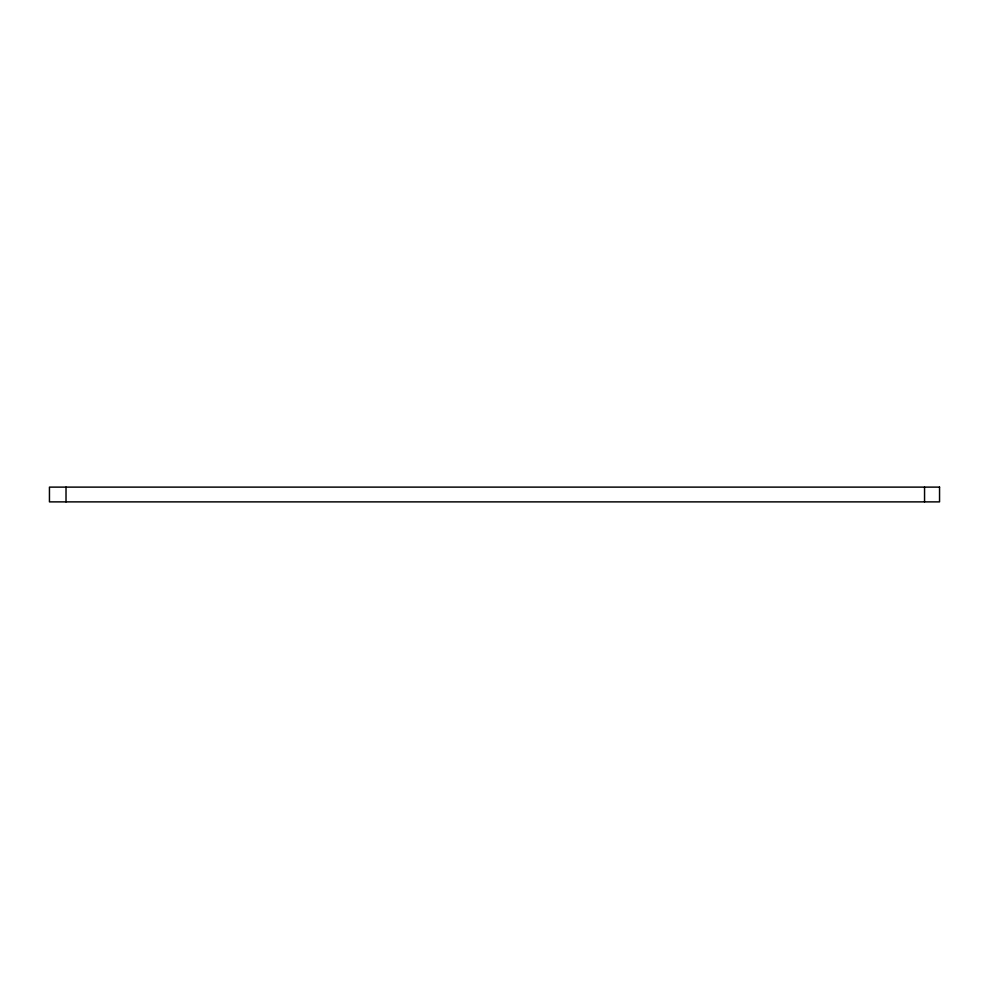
<?xml version="1.0" encoding="UTF-8"?>
<svg xmlns="http://www.w3.org/2000/svg" width="989" height="989" viewBox="0 0 989 989"><rect width="100%" height="100%" fill="white"/><g stroke="black" fill="none" stroke-linecap="round" stroke-linejoin="round"><path stroke-width="1.48" d="M924.554 487.12L924.554 501.88M66.016 487.12L66.016 501.88M939.55 487.12L49.45 487.12L49.45 501.88L939.55 501.88L939.55 487.12"/></g></svg>
